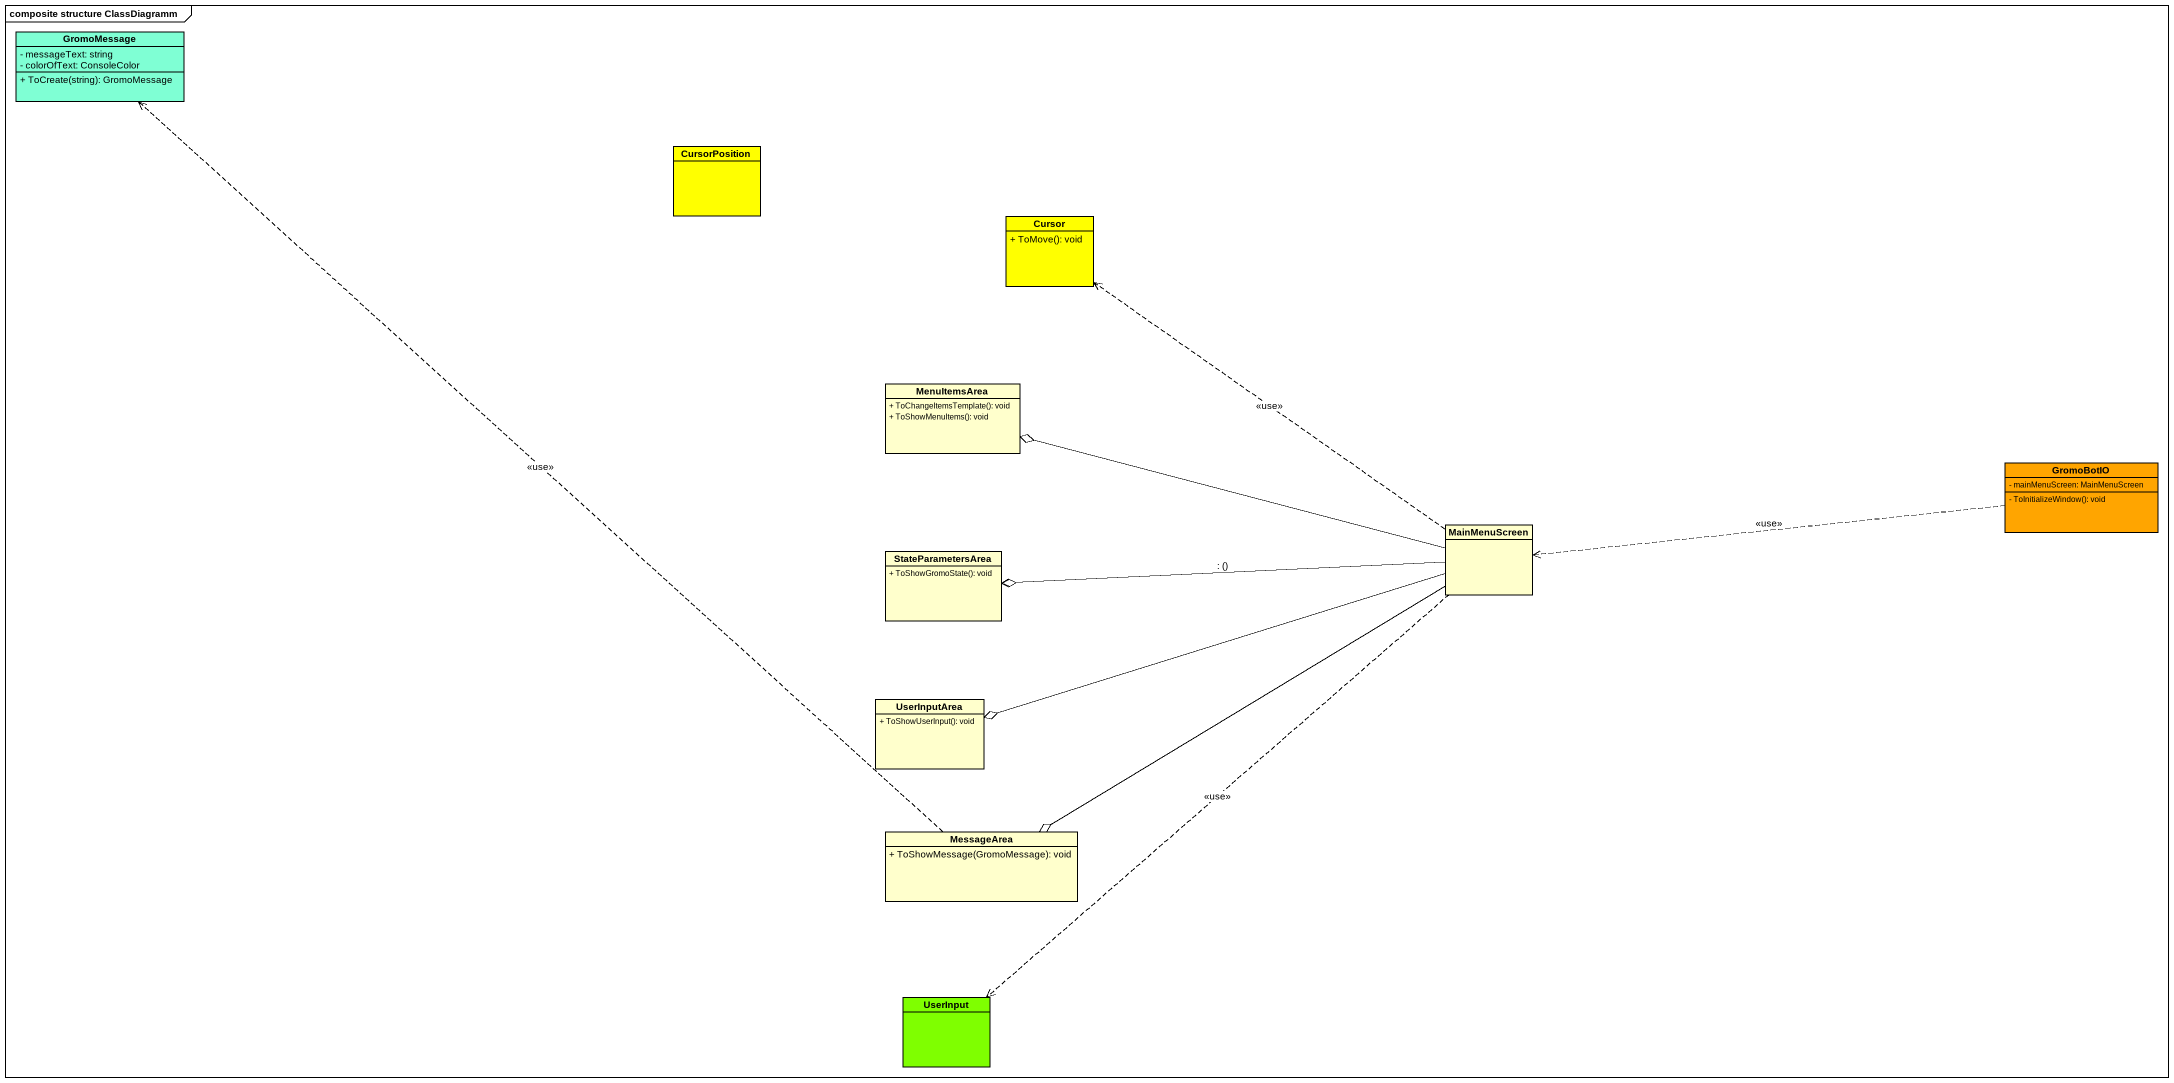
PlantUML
@startuml
mainframe composite structure ClassDiagramm
hide circle
hide empty members
skinparam classAttributeIconSize 0
class GromoMessage #7FFFD4 {
  - messageText: string
  - colorOfText: ConsoleColor
  + ToCreate(string): GromoMessage
}
class CursorPosition #FFFF00
class Cursor #FFFF00 {
  + ToMove(): void
}
class MenuItemsArea {
  + ToChangeItemsTemplate(): void
  + ToShowMenuItems(): void
}
class GromoBotIO #FFA500 {
  - mainMenuScreen: MainMenuScreen
  - ToInitializeWindow(): void
}
class MainMenuScreen
class StateParametersArea {
  + ToShowGromoState(): void
}
class UserInputArea {
  + ToShowUserInput(): void
}
class MessageArea {
  + ToShowMessage(GromoMessage): void
}
class UserInput #7FFF00
GromoBotIO .left.> MainMenuScreen : <<use>>
MainMenuScreen .up.> Cursor : <<use>>
MainMenuScreen -left-o MenuItemsArea
MainMenuScreen -left-o StateParametersArea
MainMenuScreen -left-> StateParametersArea : : ()
MainMenuScreen -left-o UserInputArea
MainMenuScreen --o MessageArea
MainMenuScreen ..> UserInput : <<use>>
MessageArea .up.> GromoMessage : <<use>>
@enduml
